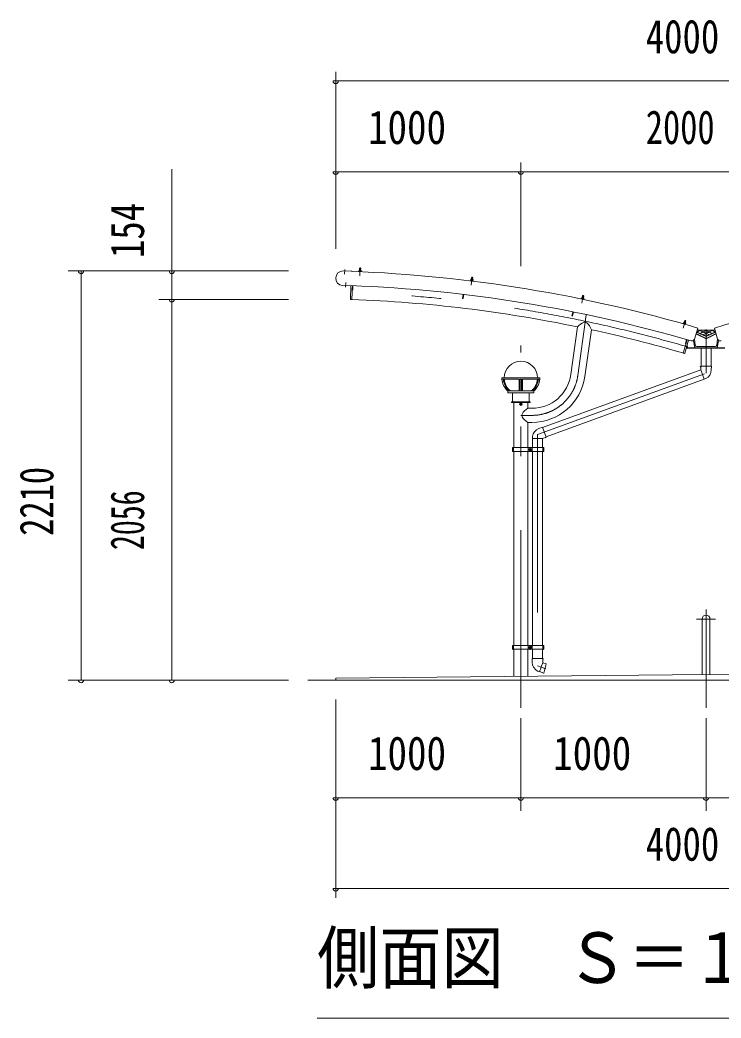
# Model space of a CAD drawing. Units: millimetres, scale not verified, with parts at other scales. Extents: x -32624 to 32629, y -14700 to 14700.
# Drawn here: x 4210 to 7996, y 1303 to 6693 of the extents above; entities that cross this region are included whole.
import ezdxf
from ezdxf.enums import TextEntityAlignment as Align

# ---------------------------------------------------------------- set-up
doc = ezdxf.new("R2010")
doc.units = ezdxf.units.MM
doc.header["$LTSCALE"] = 80
doc.linetypes.add('USER3', pattern=[24, 12, -5, 2, -5])
for name, color, linetype, lineweight in [('0-0_0', 7, 'Continuous', 18), ('0-2_1-0BOLD', 7, 'Continuous', 18), ('0-3_1-2CENTER', 3, 'USER3', 18), ('0-4_1-4THIN', 4, 'Continuous', 18), ('0-5_1-5DIM', 3, 'Continuous', 18)]:
    doc.layers.add(name, color=color, linetype=linetype, lineweight=lineweight)
doc.styles.add('ＭＳ ゴシック', font='')
doc.styles.get('ＭＳ ゴシック').set_extended_font_data('MS Gothic')

# ---------------------------------------------------------------- blocks, each defined once
blk = doc.blocks.new('ledl')
at = {"layer": '0-0_0'}
for p, q in [((14388.17, 13926.97), (14183.17, 13926.97)), ((14183.17, 13920.97), (14183.17, 13926.97)), ((14276.67, 13920.97), (14183.17, 13920.97)), ((14276.67, 13920.97), (14276.67, 13856.97)), ((14288.67, 13920.97), (14282.67, 13920.97)), ((14282.67, 13920.97), (14282.67, 13856.97)), ((14288.67, 13920.97), (14288.67, 13856.97)), ((14388.17, 13920.97), (14294.67, 13920.97)), ((14294.67, 13920.97), (14294.67, 13856.97)), ((14388.17, 13920.97), (14388.17, 13926.97)), ((14355.67, 13846.97), (14355.67, 13856.97)), ((14215.67, 13846.97), (14355.67, 13846.97)), ((14240.67, 13796.97), (14240.67, 13846.97)), ((14330.67, 13796.97), (14330.67, 13846.97)), ((14240.67, 13796.97), (14330.67, 13796.97))]:
    blk.add_line(p, q, dxfattribs=at)
blk.add_lwpolyline([(14215.67, 13846.97), (14215.67, 13856.97), (14355.67, 13856.97)], dxfattribs=at)
for start, end in [(0, 180), (183.82255, 231.05756), (308.94244, 356.17745)]:
    blk.add_arc((14285.67, 13926.97), 90, start, end, dxfattribs=at)
for centre, major_axis, start_param, end_param in [((14285.67, 13926.97), (102.47, 6.5), 3.1362923, 3.9034857), ((14293.67, 13926.97), (102.47, 6.5), 3.1362923, 3.9034857), ((14277.67, 13926.97), (-102.47, 6.5), 2.3796996, 3.146893), ((14285.67, 13926.97), (-102.47, 6.5), 2.3796996, 3.146893)]:
    blk.add_ellipse(centre, major_axis=major_axis, ratio=0.92312, start_param=start_param, end_param=end_param, dxfattribs=at)

msp = doc.modelspace()

# ---------------------------------------------------------------- linework, layer by layer
at = {"layer": '0-2_1-0BOLD'}
for p, q in [((6043.93, 5341.87), (6043.75, 5337.36)), ((6044.22, 5352.35), (6050.22, 5352.12)), ((6049.52, 5337.14), (6049.7, 5341.64)), ((6647.77, 5287.14), (6648.3, 5291.62)), ((6654.03, 5290.93), (6653.5, 5286.45)), ((5998.51, 5257.97), (5952.55, 5259.76)), ((5994.5, 5184.91), (5997.32, 5258.02)), ((5998.53, 5258.46), (5998.51, 5257.97)), ((6008.52, 5258.07), (6007.63, 5235.09)), ((7246.77, 5193.46), (7245.88, 5189.04)), ((7251.54, 5187.91), (7252.43, 5192.33)), ((7198.53, 5116.34), (7194, 5093.79)), ((7184.86, 4778.06), (7221.1, 5035.93)), ((7295.92, 5020.11), (7260.41, 4767.44)), ((7797.18, 5059.07), (7795.93, 5054.74)), ((7801.47, 5053.13), (7802.73, 5057.46)), ((7852.65, 4969.9), (7870.21, 5029.38)), ((7866.77, 5017.72), (7963.36, 5017.72)), ((7977.48, 4969.9), (7959.92, 5029.38)), ((7792.07, 4893.71), (7812.99, 4965.89)), ((7820.67, 4963.66), (7800.17, 4892.93)), ((7852.31, 4929.29), (7847.87, 4962.62)), ((7982.26, 4962.62), (7977.82, 4929.29)), ((7811.07, 4930.52), (7811.07, 4923.62)), ((7813.37, 4923.62), (7813.37, 4938.46)), ((8016.07, 4922.92), (7814.06, 4922.92)), ((7814.06, 4920.62), (8016.07, 4920.62)), ((7970.89, 4923.22), (7859.24, 4923.22)), ((7888.07, 4920.62), (7888.07, 4825.25)), ((7942.07, 4825.25), (7942.07, 4920.62)), ((7798.31, 4891.9), (7792.07, 4893.71)), ((7032.72, 4492.46), (7886.55, 4803.22)), ((7905.02, 4752.48), (7051.19, 4441.71)), ((6876.92, 4383.14), (6876.92, 4627.54)), ((6910.07, 4614.7), (6910.07, 4620.38)), ((6910.11, 4620.45), (6915.03, 4623.29)), ((6915.03, 4611.79), (6910.11, 4614.63)), ((6915.11, 4623.29), (6920.03, 4620.45)), ((6920.03, 4614.63), (6915.11, 4611.79)), ((6920.07, 4620.38), (6920.07, 4614.7)), ((6978.17, 4433.14), (6978.07, 4443.18)), ((6978.07, 4383.14), (6978.07, 4433.14)), ((7032.07, 4433.14), (7032.07, 4383.14)), ((6869.21, 4373.14), (6875.32, 4373.14)), ((6875.32, 4363.14), (6875.32, 4383.14)), ((6954.65, 4383.14), (6954.65, 4363.14)), ((6960.77, 4370.3), (6960.77, 4375.98)), ((6960.81, 4376.05), (6965.72, 4378.89)), ((6965.72, 4367.39), (6960.81, 4370.23)), ((6965.81, 4378.89), (6970.72, 4376.05)), ((6970.72, 4370.23), (6965.81, 4367.39)), ((6970.77, 4375.98), (6970.77, 4370.3)), ((6976.95, 4363.14), (6976.95, 4383.14)), ((7033.41, 4383.14), (7033.41, 4363.14)), ((7033.41, 4373.14), (7039.52, 4373.14)), ((6876.92, 3314.03), (6876.92, 4363.14)), ((6953.22, 4363.14), (6953.22, 3314.03)), ((6978.07, 3314.03), (6978.07, 4363.14)), ((7032.07, 4363.14), (7032.07, 3314.03)), ((7893.71, 3457.54), (7893.71, 3157.32)), ((7936.42, 3157.32), (7936.42, 3457.54)), ((6875.32, 3304.03), (6869.21, 3304.03)), ((6875.32, 3294.03), (6875.32, 3314.03)), ((6876.92, 3147.16), (6876.92, 3294.03)), ((6953.22, 3294.03), (6953.22, 3147.92)), ((6954.65, 3314.03), (6954.65, 3294.03)), ((6960.77, 3301.19), (6960.77, 3306.87)), ((6960.81, 3306.94), (6965.72, 3309.78)), ((6965.72, 3298.28), (6960.81, 3301.12)), ((6965.81, 3309.78), (6970.72, 3306.94)), ((6970.72, 3301.12), (6965.81, 3298.28)), ((6970.77, 3306.87), (6970.77, 3301.19)), ((6976.95, 3294.03), (6976.95, 3314.03)), ((6978.07, 3244.03), (6978.07, 3294.03)), ((7032.07, 3294.03), (7032.07, 3244.03)), ((7033.41, 3314.03), (7033.41, 3294.03)), ((7039.52, 3304.03), (7033.41, 3304.03)), ((10065.07, 3127.54), (5765.06, 3127.54)), ((7015.55, 3173.6), (7039.13, 3165.28))]:
    msp.add_line(p, q, dxfattribs=at)
for points in [[(6001.53, 5335.4), (6001.55, 5335.91), (5955.58, 5337.7)], [(6040.89, 5337.48), (6041.07, 5341.98), (6041.93, 5342.44), (6051.73, 5342.06), (6052.56, 5341.53), (6052.38, 5337.03)], [(6049.83, 5342.13), (6050.22, 5352.12), (6049.26, 5353.16), (6045.26, 5353.32), (6044.22, 5352.35), (6043.83, 5342.36)], [(6656.34, 5286.11), (6656.88, 5290.59), (6656.09, 5291.18), (6646.36, 5292.34), (6645.46, 5291.95), (6644.92, 5287.48)], [(6648.25, 5292.12), (6649.43, 5302.04), (6655.39, 5301.33), (6654.2, 5291.4)], [(6655.39, 5301.33), (6654.51, 5302.45), (6650.54, 5302.92), (6649.43, 5302.04)], [(6005.33, 5258.2), (6002.44, 5183.1), (5995.94, 5183.35)], [(6007.63, 5235.09), (6004.43, 5235.22), (6005.33, 5258.2)], [(6606.35, 5210.9), (6603.63, 5188.06), (6600.45, 5188.44), (6603.17, 5211.28)], [(7243.07, 5189.6), (7243.96, 5194.03), (7244.89, 5194.34), (7254.5, 5192.41), (7255.23, 5191.76), (7254.35, 5187.34)], [(7252.64, 5192.79), (7254.6, 5202.59), (7248.72, 5203.77), (7246.75, 5193.97)], [(7248.72, 5203.77), (7249.9, 5204.55), (7253.82, 5203.77), (7254.6, 5202.59)], [(7194, 5093.79), (7190.86, 5094.42), (7195.39, 5116.97)], [(7802.97, 5057.9), (7805.75, 5067.51), (7799.99, 5069.18), (7797.21, 5059.57)], [(7799.99, 5069.18), (7801.22, 5069.86), (7805.07, 5068.75), (7805.75, 5067.51)], [(7793.18, 5055.53), (7794.43, 5059.86), (7795.38, 5060.1), (7804.8, 5057.37), (7805.48, 5056.67), (7804.22, 5052.34)], [(7812.99, 4965.89), (7806.6, 4943.8), (7803.52, 4944.69), (7809.91, 4966.78)], [(7861.24, 4998.98), (7915.07, 4973.3), (7968.89, 4998.98)], [(7966.46, 5007.23), (7915.07, 4982.72), (7863.68, 5007.23)], [(7886.59, 4803.13), (7886.17, 4824.13), (7883.77, 4822.13), (7883.77, 4820.13), (7886.25, 4820.13)], [(7886.17, 4824.13), (7943.97, 4824.13), (7943.54, 4802.75)], [(7886.59, 4803.13), (7904.99, 4752.57), (7914.46, 4755.91)], [(6953.22, 4627.54), (6953.22, 4595.69), (6975.07, 4595.69)], [(6975.07, 4519.39), (6953.22, 4519.39), (6953.22, 4383.14)], [(6978.17, 4433.14), (7031.97, 4433.14), (7051.84, 4439.92), (7032.08, 4494.24), (7012.13, 4486.52)], [(7051.84, 4439.92), (7050.78, 4436.99), (7048.9, 4436.3), (7048.06, 4438.63)], [(7033.55, 3223.03), (7033.97, 3244.03), (6976.17, 3244.03), (6976.59, 3222.65)], [(7033.97, 3244.03), (7036.37, 3242.03), (7036.37, 3240.03), (7033.89, 3240.03)], [(7033.55, 3223.03), (7015.15, 3172.47), (7005.68, 3175.81)], [(7039.13, 3165.28), (7051.86, 3214.87), (7033.13, 3221.9)], [(5915.07, 3127.54), (5915.07, 3137.54), (7915.07, 3157.54), (9915.06, 3137.54), (9915.06, 3127.54)]]:
    msp.add_lwpolyline(points, dxfattribs=at)
for points in [[(6040.39, 5337.49), (6052.88, 5337.01), (6052.82, 5335.41), (6040.33, 5335.9)], [(6656.65, 5284.47), (6656.84, 5286.05), (6644.43, 5287.53), (6644.24, 5285.94)], [(7242.27, 5188.13), (7254.52, 5185.68), (7254.84, 5187.24), (7242.58, 5189.71)], [(7792.25, 5054.13), (7804.26, 5050.66), (7804.7, 5052.2), (7792.7, 5055.67)], [(6865.06, 4627.54), (6865.06, 4629.84), (6965.07, 4629.84), (6965.07, 4627.54)], [(6869.21, 4363.14), (7039.52, 4363.14), (7039.52, 4383.14), (6869.21, 4383.14)], [(7039.52, 3294.03), (6869.21, 3294.03), (6869.21, 3314.03), (7039.52, 3314.03)]]:
    msp.add_lwpolyline(points, close=True, dxfattribs=at)
for centre, radius in [((6915.07, 4617.54), 6.25), ((6915.07, 4617.54), 4.9), ((6965.77, 4373.14), 6.25), ((6965.77, 4373.14), 4.9), ((6965.77, 3304.03), 6.25), ((6965.77, 3304.03), 4.9)]:
    msp.add_circle(centre, radius, dxfattribs=at)
for centre, radius, start, end in [((5954.07, 5298.73), 39, 87.76833, 267.76833), ((6042.42, 5340.08), 2.33, 49.92583, 87.76833), ((6046.49, 5333.52), 8.74, 68.47223, 107.06442), ((6051.06, 5339.75), 2.33, 87.76833, 125.61082), ((5715.06, -2272.36), 7613.15, 73.55577, 87.8436), ((6040.54, 5334.89), 1, 87.76833, 267.76833), ((6052.53, 5334.42), 1, 267.76834, 87.76833), ((6644.37, 5284.92), 1, 83.20786, 263.20786), ((6646.66, 5289.95), 2.33, 45.36537, 83.20786), ((6650.19, 5283.09), 8.74, 63.91177, 102.50395), ((6655.24, 5288.93), 2.33, 83.20786, 121.05035), ((6656.29, 5283.5), 1, 263.20787, 83.20786), ((10115.07, -2272.36), 7613.15, 92.1564, 106.44423), ((5715.06, -2272.36), 7536.15, 73.66959, 87.84436), ((5996, 5184.85), 1.5, 177.79263, 267.79263), ((5715.06, -2272.36), 7461.85, 78.35597, 87.79263), ((7242.32, 5187.11), 1, 78.6474, 258.6474), ((7245, 5191.94), 2.33, 40.8049, 78.6474), ((7247.98, 5184.81), 8.74, 59.3513, 97.94348), ((7253.47, 5190.24), 2.33, 78.6474, 116.48988), ((7254.08, 5184.74), 1, 258.64742, 78.6474), ((7282.64, 4984.82), 80, 109.39807, 140.29477), ((7261.05, 5046.13), 15, 50.40631, 109.39807), ((7219.63, 4996.04), 80, 17.50639, 50.40631), ((5715.06, -2272.36), 7461.85, 73.8364, 77.76871), ((7792.21, 5053.1), 1, 73.8607, 253.8607), ((7795.29, 5057.7), 2.33, 36.0182, 73.8607), ((7797.66, 5050.34), 8.74, 54.56461, 93.15678), ((7803.59, 5055.3), 2.33, 73.8607, 111.70319), ((7803.74, 5049.77), 1, 253.86072, 73.8607), ((7838.27, 4974.15), 15, 253.66959, 343.55577), ((7991.86, 4974.15), 15, 196.44423, 286.33041), ((7814.06, 4923.62), 3, 180, 270), ((7814.06, 4923.62), 0.7, 180, 270), ((7859.24, 4930.22), 7, 187.57932, 270), ((7970.89, 4930.22), 7, 270, 352.42068), ((7798.73, 4893.34), 1.5, 253.8364, 343.8364), ((7889.55, 4803.83), 54, 297.46495, 358.85423), ((6975.07, 4807.54), 211.85, 270, 352), ((6975.07, 4807.54), 288.15, 270, 352), ((6915.07, 4617.54), 5.75, 149.59184, 150.40814), ((6915.07, 4617.54), 5.75, 209.59184, 210.40814), ((6915.07, 4617.54), 5.75, 89.59184, 90.40814), ((6915.07, 4617.54), 5.75, 269.59184, 270.40814), ((6915.07, 4617.54), 5.75, 29.59184, 30.40814), ((6915.07, 4617.54), 5.75, 329.59184, 330.40814), ((6991.63, 4525.52), 80, 118.69672, 150.48341), ((6935.07, 4557.54), 15, 150.48341, 209.51657), ((6991.63, 4589.56), 80, 209.51657, 241.30327), ((7031.61, 4436.16), 54, 111.14577, 172.53503), ((6965.77, 4373.14), 5.75, 149.59184, 150.40814), ((6965.77, 4373.14), 5.75, 209.59184, 210.40814), ((6965.77, 4373.14), 5.75, 89.59184, 90.40814), ((6965.77, 4373.14), 5.75, 269.59184, 270.40814), ((6965.77, 4373.14), 5.75, 29.59184, 30.40814), ((6965.77, 4373.14), 5.75, 329.59184, 330.40814), ((7915.07, 3457.54), 21.35, 0, 180), ((6965.77, 3304.03), 5.75, 149.59184, 150.40814), ((6965.77, 3304.03), 5.75, 209.59184, 210.40814), ((6965.77, 3304.03), 5.75, 89.59184, 90.40814), ((6965.77, 3304.03), 5.75, 269.59184, 270.40814), ((6965.77, 3304.03), 5.75, 29.59184, 30.40814), ((6965.77, 3304.03), 5.75, 329.59184, 330.40814), ((7030.58, 3223.73), 54, 181.14575, 242.53503), ((7050.67, 3214.25), 1, 345.60481, 69.42705), ((7038.44, 3166.59), 1, 250.57294, 345.6048)]:
    msp.add_arc(centre, radius, start, end, dxfattribs=at)
at = {"layer": '0-3_1-2CENTER'}
for p, q in [((5963.91, 5345.98), (5962.94, 5321)), ((6045.63, 5311.5), (6047.38, 5356.24)), ((6652.88, 5305.66), (6647.59, 5261.2)), ((5969.17, 5275.53), (5968.2, 5250.54)), ((7243.64, 5163.21), (7252.45, 5207.1)), ((7268.66, 5100.27), (7222.63, 4772.75)), ((7803.98, 5072.19), (7791.53, 5029.18)), ((6915.07, 2977.54), (6915.07, 4934.22)), ((6923.81, 4617.54), (6906.32, 4617.54)), ((6915.07, 4557.54), (6975.07, 4557.54)), ((6873.07, 4360.14), (6873.07, 4386.14)), ((6974.52, 4373.14), (6957.02, 4373.14)), ((6965.77, 4386.14), (6965.77, 4360.14)), ((7035.67, 4360.14), (7035.67, 4386.14)), ((7915.07, 3508.89), (7915.07, 2977.54)), ((7966.41, 3457.54), (7863.72, 3457.54)), ((6873.07, 3291.03), (6873.07, 3317.03)), ((6974.52, 3304.03), (6957.02, 3304.03)), ((6965.77, 3317.03), (6965.77, 3291.03)), ((7035.67, 3291.03), (7035.67, 3317.03))]:
    msp.add_line(p, q, dxfattribs=at)
for points in [[(7005.07, 4453.66), (7915.07, 4784.87), (7915.07, 5021.47)], [(7005.07, 4453.66), (7005.07, 3204.77), (7050.21, 3188.34)]]:
    msp.add_lwpolyline(points, dxfattribs=at)
for centre, radius, start, end in [((5715.06, -2272.36), 7500, 73.71976, 87.96529), ((6975.07, 4807.54), 250, 270, 352)]:
    msp.add_arc(centre, radius, start, end, dxfattribs=at)
at = {"layer": '0-4_1-4THIN'}
for p, q in [((6044.79, 5352.88), (6044.37, 5342.34)), ((6049.29, 5342.15), (6049.7, 5352.69)), ((6650.03, 5302.52), (6648.78, 5292.05)), ((6653.67, 5291.47), (6654.91, 5301.94)), ((7249.36, 5204.19), (7247.28, 5193.86)), ((7252.1, 5192.89), (7254.18, 5203.23)), ((7800.66, 5069.55), (7797.73, 5059.42)), ((7802.45, 5058.05), (7805.38, 5068.18))]:
    msp.add_line(p, q, dxfattribs=at)
at = {"layer": '0-5_1-5DIM'}
for p, q in [((5929.07, 6363.54), (5901.07, 6363.54)), ((5915.07, 5456.7), (5915.07, 6413.54)), ((5915.07, 6363.54), (9915.06, 6363.54)), ((5030.06, 5887.04), (5030.06, 3127.54)), ((6915.07, 5363.54), (6915.07, 5923.53)), ((5929.07, 5873.54), (5901.07, 5873.54)), ((9915.06, 5873.54), (5915.07, 5873.54)), ((6929.07, 5873.54), (6901.07, 5873.54)), ((4470.06, 5337.54), (5660.06, 5337.54)), ((4554.06, 5337.54), (4526.06, 5337.54)), ((4540.06, 5337.54), (4540.06, 3127.54)), ((5044.06, 5337.54), (5016.06, 5337.54)), ((5660.06, 5183.54), (4960.06, 5183.54)), ((5044.06, 5183.54), (5016.06, 5183.54)), ((4470.06, 3127.54), (5660.06, 3127.54)), ((4554.06, 3127.54), (4526.06, 3127.54)), ((5044.06, 3127.54), (5016.06, 3127.54)), ((5915.07, 3022.54), (5915.07, 1952.54)), ((6915.07, 2422.54), (6915.07, 2922.54)), ((7915.07, 2922.54), (7915.07, 2422.54)), ((5929.07, 2492.54), (5901.07, 2492.54)), ((9915.06, 2492.54), (5915.07, 2492.54)), ((6929.07, 2492.54), (6901.07, 2492.54)), ((7929.06, 2492.54), (7901.06, 2492.54)), ((5929.07, 2002.54), (5901.07, 2002.54)), ((5915.07, 2002.54), (9915.06, 2002.54)), ((5815.06, 1302.54), (10015.06, 1302.54))]:
    msp.add_line(p, q, dxfattribs=at)
at = {"layer": '0-5_1-5DIM', "color": 2}
for p, q in [((7866.29, 5007.87), (7886.94, 5017.72)), ((7931.32, 4992.36), (7878.16, 5017.72)), ((7882.55, 5016.18), (7879.32, 5017.72)), ((7919.45, 5017.72), (7882.55, 5000.11)), ((7882.55, 5016.18), (7885.78, 5017.72)), ((7951.97, 5017.72), (7898.81, 4992.36)), ((7910.68, 5017.72), (7947.58, 5000.11)), ((7916.23, 5015.62), (7920.62, 5017.72)), ((7963.84, 5007.87), (7943.19, 5017.72)), ((7856.88, 4935.84), (7852.44, 4969.23)), ((7898.59, 4992.81), (7913.91, 5000.11)), ((7977.69, 4969.23), (7973.25, 4935.84)), ((7965.12, 4928.72), (7865.01, 4928.72))]:
    msp.add_line(p, q, dxfattribs=at)
for points in [[(7877, 5017.72), (7881.39, 5015.62), (7866.08, 5008.32)], [(7882.33, 5000.56), (7897.65, 5007.87), (7882.55, 5015.07), (7866.51, 5007.42)], [(7888.1, 5017.72), (7883.71, 5015.62), (7898.81, 5008.42), (7913.91, 5015.62), (7909.52, 5017.72)], [(7918.29, 5017.72), (7915.07, 5016.18), (7911.84, 5017.72)], [(7942.03, 5017.72), (7946.42, 5015.62), (7931.32, 5008.42), (7916.23, 5015.62)], [(7947.8, 5000.56), (7932.48, 5007.87), (7947.58, 5015.07), (7963.62, 5007.42)], [(7944.35, 5017.72), (7947.58, 5016.18), (7950.81, 5017.72)], [(7964.05, 5008.32), (7948.74, 5015.62), (7953.13, 5017.72)], [(7860.75, 4997.33), (7915.07, 4971.42), (7969.38, 4997.33)], [(7864.16, 5008.89), (7915.07, 4984.6), (7965.97, 5008.89)], [(7913.91, 5000.11), (7898.81, 5007.31), (7883.13, 4999.84)], [(7899.02, 4991.91), (7915.07, 4999.56), (7931.11, 4991.91)], [(7947, 4999.84), (7931.32, 5007.31), (7916.23, 5000.11), (7931.54, 4992.81)]]:
    msp.add_lwpolyline(points, dxfattribs=at)
msp.add_lwpolyline([(7930.16, 5007.87), (7915.07, 5000.67), (7899.97, 5007.87), (7915.07, 5015.07)], close=True, dxfattribs=at)
at = {"layer": '0-5_1-5DIM'}
for centre in [(5915.07, 6363.54), (5915.07, 5873.54), (6915.07, 5873.54), (4540.06, 5337.54), (5030.06, 5337.54), (5030.06, 5183.54), (4540.06, 3127.54), (5030.06, 3127.54), (5915.07, 2492.54), (6915.07, 2492.54), (7915.06, 2492.54), (5915.07, 2002.54)]:
    msp.add_arc(centre, 14, 180, 0, dxfattribs=at)
at = {"layer": '0-5_1-5DIM', "color": 2}
for centre, start, end in [((7865.01, 4936.92), 187.57932, 270), ((7965.12, 4936.92), 270, 352.42068)]:
    msp.add_arc(centre, 8.2, start, end, dxfattribs=at)

# ---------------------------------------------------------------- block references
at = {"layer": '0-0_0'}
msp.add_blockref('ledl', (-7370.6, -9167.13), dxfattribs=at)

# ---------------------------------------------------------------- texts
at = {"layer": '0-5_1-5DIM', "color": 7, "style": 'ＭＳ ゴシック'}
for s, height, width, p in [('4000', 182.3, 0.8, (7589.57, 6458.41)), ('1000', 182.3, 0.85, (6089.57, 5968.41)), ('2000', 182.3, 0.75, (7589.56, 5968.41)), ('1000', 182.3, 0.85, (6089.57, 2587.41)), ('1000', 182.3, 0.85, (7089.57, 2587.41)), ('4000', 182.3, 0.8, (7589.56, 2097.41)), ('側面図\u3000Ｓ＝１／７０', 273.5, 0.9, (5815.06, 1409.85))]:
    msp.add_text(s, height=height, dxfattribs=dict(at, width=width)).set_placement(p, align=Align.BOTTOM_LEFT)
for s, width, p in [('154', 0.8, (4935.19, 5407.54)), ('2210', 0.75, (4445.19, 3907.04)), ('2056', 0.65, (4935.19, 3830.04))]:
    msp.add_text(s, height=182.3, rotation=90, dxfattribs=dict(at, width=width)).set_placement(p, align=Align.BOTTOM_LEFT)

doc.saveas('drawing.dxf')
